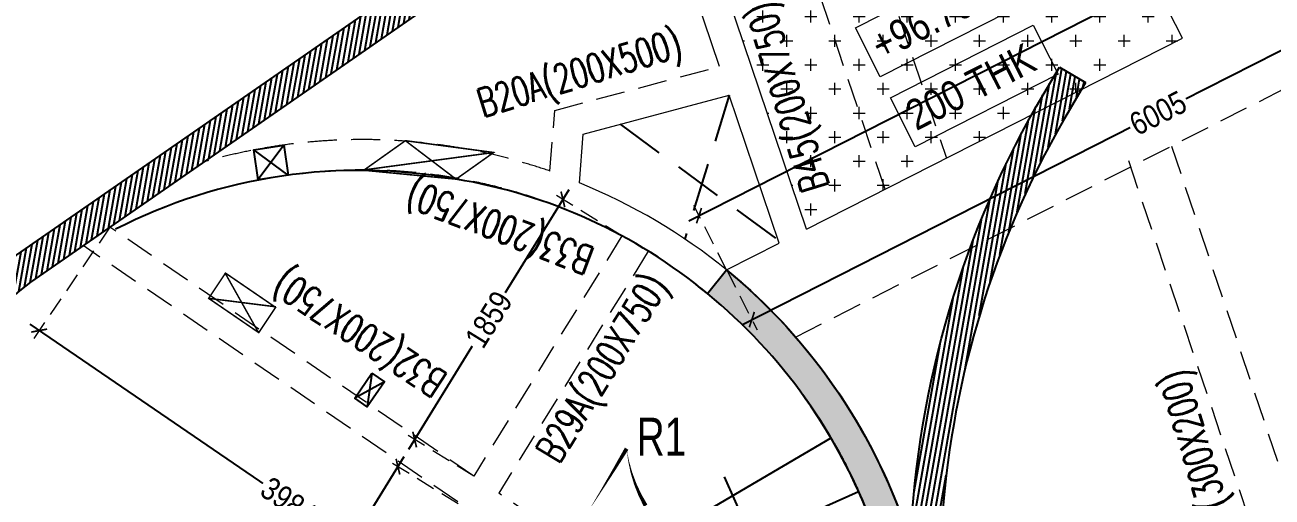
# Model space of a CAD drawing. Header units: millimetres. Extents: x 389 to 31304, y 212 to 40670.
# Drawn here: x 6625 to 14844, y 8972 to 12081 of the extents above; entities that cross this region are included whole.
import ezdxf

# ---------------------------------------------------------------- set-up
doc = ezdxf.new("R2010")
doc.units = ezdxf.units.MM
doc.linetypes.add('CONTINOUS', pattern=[0])
doc.linetypes.add('HIDDEN', pattern=[9.524999999999999, 6.349999999999999, -3.174999999999999])
for name, color, linetype in [('elec', 141, 'Continuous'), ('FF-SLEEVE', 1, 'Continuous'), ('FIRE', 1, 'Continuous'), ('Hidden', 8, 'HIDDEN'), ('S- Structural', 5, 'Continuous'), ('S-COLUMN NO', 6, 'Continuous'), ('Staircase', 14, 'Continuous'), ('STR-RC WALL', 4, 'Continuous')]:
    doc.layers.add(name, color=color, linetype=linetype)
for name, color, linetype, lineweight in [('PL-CUT OUT', 1, 'Continuous', 25), ('S - SLAB TXT', 2, 'Continuous', 13), ('S-BALCONY HATCH', 55, 'Continuous', 5), ('S-BEAM-IDEN', 2, 'Continuous', 9), ('S-COL HATCH', 8, 'Continuous', 0), ('S-COLUMN', 6, 'Continuous', 9), ('slab thk box', 8, 'Continuous', 15), ('STR-BEAM', 2, 'CONTINOUS', 18)]:
    doc.layers.add(name, color=color, linetype=linetype, lineweight=lineweight)
doc.styles.add('Dim.s & Anno.(Misc.)', font='ARIALN.TTF')
doc.styles.add('ROMANS', font='simplex.shx', dxfattribs={"width": 0.75})
doc.styles.add('S - GRID TXT', font='ARIALN.TTF')
doc.styles.add('Swis721 LtCn BT_14', font='swisscl.ttf', dxfattribs={"height": 2.5})
doc.dimstyles.new('A-GFC-100', dxfattribs={"dimtxt": 200, "dimasz": 100, "dimexe": 100, "dimexo": 0, "dimgap": 0, "dimtad": 0, "dimdec": 0, "dimzin": 1, "dimdsep": 46, "dimtxsty": 'Dim.s & Anno.(Misc.)', "dimblk": 'ARCHTICK', "dimcen": 0, "dimdle": 100, "dimclrd": 8, "dimclre": 8, "dimclrt": 6, "dimazin": 2, "dimtfac": 1, "dimtdec": 0, "dimtmove": 0, "dimatfit": 3, "dimfxl": 1, "dimtolj": 1, "dimlwd": -1, "dimlwe": 9, "dimarcsym": 0})
doc.dimstyles.new('A-GFC-75', dxfattribs={"dimtxt": 150, "dimasz": 75, "dimexe": 75, "dimexo": 0, "dimgap": 0, "dimtad": 0, "dimdec": 0, "dimzin": 1, "dimdsep": 46, "dimtxsty": 'Dim.s & Anno.(Misc.)', "dimblk": 'ARCHTICK', "dimcen": 0, "dimdle": 75, "dimclrd": 8, "dimclre": 8, "dimclrt": 6, "dimazin": 2, "dimtfac": 1, "dimtdec": 0, "dimtmove": 0, "dimatfit": 3, "dimfxl": 1, "dimtfill": 1, "dimtolj": 1, "dimlwd": -1, "dimlwe": 9, "dimarcsym": 0})

# ---------------------------------------------------------------- blocks, each defined once
blk = doc.blocks.new('_ArchTick')
at = {"color": 0, "linetype": 'ByBlock', "const_width": 0.15}
blk.add_lwpolyline([(-0.5, -0.5), (0.5, 0.5)], dxfattribs=at)
blk = doc.blocks.new('New_sprinkler pipes')
at = {"layer": 'FIRE'}
for p, q in [((2703.547046482563, -234.4326814170927), (2536.097744829953, -461.4791682735085)), ((2733.769743859768, -432.0639028754085), (2506.073421407491, -265.7806184198707))]:
    blk.add_line(p, q, dxfattribs=at)
blk.add_lwpolyline([(2703.547046482563, -234.4326814170927), (2733.87605766207, -432.117186140269), (2536.325550809503, -462.9640076905489), (2505.996539629996, -265.2795029748231)], close=True, dxfattribs=at)
at = {"layer": 'PL-CUT OUT', "color": 1}
for p, q in [((3367.994868259877, -1793.067455176264), (3171.992751702667, -1902.785815242678)), ((3284.870866496116, -1737.856445278972), (3254.534627895802, -1959.237907107919))]:
    blk.add_line(p, q, dxfattribs=at)
blk.add_lwpolyline([(3284.870866496116, -1737.856445278972), (3367.412742681801, -1794.308537144214), (3254.534627895802, -1959.237907107919), (3171.992751702667, -1902.785815242678)], close=True, dxfattribs=at)
blk = doc.blocks.new('*D83')
at = {"layer": 'S- Structural', "color": 8, "ltscale": 20, "transparency": 16777216}
for p, q in [((24424.3169618713, 17607.00362847084), (17913.9835307193, 14301.40034328679)), ((11000.40181896908, 10791.04889041104), (17510.73525012108, 14096.6521755951))]:
    blk.add_line(p, q, dxfattribs=at)
at = {"layer": 'S- Structural', "color": 8, "linetype": 'HIDDEN', "lineweight": 9, "ltscale": 20, "transparency": 16777216}
for p, q in [((24538.99922381242, 17215.47752796375), (24323.4885916006, 17639.92231235331)), ((11248.83113506337, 10467.43247629219), (11033.32050285155, 10891.87726068175))]:
    blk.add_line(p, q, dxfattribs=at)
at = {"layer": 'S- Structural', "color": 8, "ltscale": 20, "transparency": 16777216, "xscale": 75, "yscale": 75, "zscale": 75}
for p, rotation in [((24357.44343479472, 17573.04878527672), 26.91905313512743), ((11067.27534604567, 10825.00373360516), 206.9190531351274)]:
    blk.add_blockref('_ArchTick', p, dxfattribs=dict(at, rotation=rotation))
at = {"layer": 'S- Structural', "color": 6, "ltscale": 20, "transparency": 16777216, "insert": (17712.35939042019, 14199.02625944094), "char_height": 150, "attachment_point": 5, "rotation": 26.919053135127438, "style": 'Dim.s & Anno.(Misc.)', "bg_fill": 3, "box_fill_scale": 1.1, "bg_fill_color": 9, "bg_fill_true_color": 13158600, "bg_fill_transparency": 0}
blk.add_mtext('\\A1;14905', dxfattribs=at)
blk = doc.blocks.new('*D84')
at = {"layer": 'S- Structural', "color": 8, "linetype": 'HIDDEN', "lineweight": 9, "ltscale": 20, "transparency": 16777216}
for p, q in [((16603.35364917911, 13186.17605530563), (16802.96311565436, 12793.24691413687)), ((11249.86594948791, 10466.58437437656), (11449.47541596316, 10073.6552332078))]:
    blk.add_line(p, q, dxfattribs=at)
at = {"layer": 'S- Structural', "color": 8, "ltscale": 20, "transparency": 16777216}
for p, q in [((16835.86123408649, 12894.08199634353), (14256.72620053252, 11583.87179792453)), ((11348.64033375649, 10106.55335163994), (13927.77536731047, 11416.76355005894))]:
    blk.add_line(p, q, dxfattribs=at)
at = {"layer": 'S- Structural', "color": 8, "ltscale": 20, "transparency": 16777216, "xscale": 75, "yscale": 75, "zscale": 75}
for p, rotation in [((16768.99463376709, 12860.11351445627), 26.93073907513286), ((11415.50693407589, 10140.5218335272), 206.9307390751329)]:
    blk.add_blockref('_ArchTick', p, dxfattribs=dict(at, rotation=rotation))
at = {"layer": 'S- Structural', "color": 6, "ltscale": 20, "transparency": 16777216, "insert": (14092.25078392149, 11500.31767399174), "char_height": 150, "attachment_point": 5, "rotation": 26.93073907513286, "style": 'Dim.s & Anno.(Misc.)', "bg_fill": 3, "box_fill_scale": 1.1, "bg_fill_color": 9, "bg_fill_true_color": 13158600, "bg_fill_transparency": 0}
blk.add_mtext('\\A1;6005', dxfattribs=at)
blk = doc.blocks.new('*D90')
at = {"layer": 'S- Structural', "color": 8, "ltscale": 20, "transparency": 16777216}
for p, q in [((9122.428928704414, 9235.779526742255), (8340.829372097465, 7969.843688368439)), ((7366.310314192422, 6391.441308080655), (8147.909870799367, 7657.377146454468))]:
    blk.add_line(p, q, dxfattribs=at)
at = {"layer": 'S- Structural', "color": 8, "linetype": 'HIDDEN', "lineweight": 9, "ltscale": 20, "transparency": 16777216}
for p, q in [((9642.46588254221, 8826.561152952718), (9019.211327792056, 9211.363817416135)), ((7965.149159616456, 6109.856244529591), (7341.894604866304, 6494.658908993013))]:
    blk.add_line(p, q, dxfattribs=at)
at = {"layer": 'S- Structural', "color": 8, "ltscale": 20, "transparency": 16777216, "xscale": 75, "yscale": 75, "zscale": 75}
for p, rotation in [((9083.027982911293, 9171.962871623018), 58.30846505329705), ((7405.711259985541, 6455.257963199892), 238.308465053297)]:
    blk.add_blockref('_ArchTick', p, dxfattribs=dict(at, rotation=rotation))
at = {"layer": 'S- Structural', "color": 6, "ltscale": 20, "transparency": 16777216, "insert": (8244.369621448417, 7813.610417411455), "char_height": 150, "attachment_point": 5, "rotation": 58.308465053297034, "style": 'Dim.s & Anno.(Misc.)', "bg_fill": 3, "box_fill_scale": 1.1, "bg_fill_color": 9, "bg_fill_true_color": 13158600, "bg_fill_transparency": 0}
blk.add_mtext('\\A1;3193', dxfattribs=at)
blk = doc.blocks.new('*D91')
at = {"layer": 'S- Structural', "color": 8, "ltscale": 20, "transparency": 16777216}
for p, q in [((10209.74076217707, 10995.91922181285), (9775.334483333088, 10292.70261766734)), ((9153.79468919024, 9286.554399594717), (9588.20096803422, 9989.771003740225))]:
    blk.add_line(p, q, dxfattribs=at)
at = {"layer": 'S- Structural', "color": 8, "linetype": 'HIDDEN', "lineweight": 9, "ltscale": 20, "transparency": 16777216}
for p, q in [((10559.50497317933, 10691.69898630771), (10106.51727375102, 10971.52841540638)), ((9582.391582212078, 9109.948458922088), (9129.403882783772, 9389.777888020762))]:
    blk.add_line(p, q, dxfattribs=at)
at = {"layer": 'S- Structural', "color": 8, "ltscale": 20, "transparency": 16777216, "xscale": 75, "yscale": 75, "zscale": 75}
for p, rotation in [((10170.32442116728, 10932.11207439659), 58.29464191187554), ((9193.21103020003, 9350.361547010973), 238.2946419118755)]:
    blk.add_blockref('_ArchTick', p, dxfattribs=dict(at, rotation=rotation))
at = {"layer": 'S- Structural', "color": 6, "ltscale": 20, "transparency": 16777216, "insert": (9681.767725683656, 10141.23681070378), "char_height": 150, "attachment_point": 5, "rotation": 58.2946419118755, "style": 'Dim.s & Anno.(Misc.)', "bg_fill": 3, "box_fill_scale": 1.1, "bg_fill_color": 9, "bg_fill_true_color": 13158600, "bg_fill_transparency": 0}
blk.add_mtext('\\A1;1859', dxfattribs=at)
blk = doc.blocks.new('*D94')
at = {"layer": 'S- Structural', "color": 8, "linetype": 'HIDDEN', "lineweight": 9, "ltscale": 20, "transparency": 16777216}
for p, q in [((7185.039608022798, 10749.54693082812), (6676.653785477805, 10006.20654799697)), ((10473.10059531652, 8500.774190624237), (9964.714772771524, 7757.433807793083))]:
    blk.add_line(p, q, dxfattribs=at)
at = {"layer": 'S- Structural', "color": 8, "ltscale": 20, "transparency": 16777216}
for p, q in [((6657.086447284375, 10110.45202404281), (8211.635578934982, 9047.263803364218)), ((10068.96024881736, 7777.001145986512), (8514.411117166757, 8840.189366665105))]:
    blk.add_line(p, q, dxfattribs=at)
at = {"layer": 'S- Structural', "color": 8, "ltscale": 20, "transparency": 16777216, "xscale": 75, "yscale": 75, "zscale": 75}
for p, rotation in [((6718.99285440401, 10068.1129551166), 145.6309703165858), ((10007.05384169773, 7819.340214912718), 325.6309703165858)]:
    blk.add_blockref('_ArchTick', p, dxfattribs=dict(at, rotation=rotation))
at = {"layer": 'S- Structural', "color": 6, "ltscale": 20, "transparency": 16777216, "insert": (8363.023348050869, 8943.726585014663), "char_height": 150, "attachment_point": 5, "rotation": 325.63097031658583, "style": 'Dim.s & Anno.(Misc.)', "bg_fill": 3, "box_fill_scale": 1.1, "bg_fill_color": 9, "bg_fill_true_color": 13158600, "bg_fill_transparency": 0}
blk.add_mtext('\\A1;3984', dxfattribs=at)
blk = doc.blocks.new('st')
at = {"color": 1, "ltscale": 30}
blk.add_lwpolyline([(12690.78159548715, 18292.66410501674), (12856.74178079515, 17384.80614158511), (12793.67013217136, 17347.86209947802), (12937.79584909603, 17323.38030729815), (12874.72420047223, 17286.43626519106), (13021.29276834055, 16484.6569632478)], dxfattribs=at)
at = {"layer": 'Hidden', "ltscale": 25}
blk.add_arc((11836.41588390991, 19970.65866250358), 3583.005883448083, 238.2964888069945, 30.42391037939694, dxfattribs=at)
at = {"layer": 'Staircase', "linetype": 'HIDDEN', "ltscale": 25}
blk.add_line((10741.69534358009, 18198.49769372679), (9953.461048886182, 16922.31284057349), dxfattribs=at)
at = {"layer": 'Staircase', "ltscale": 25}
for points in [[(13632.76304695383, 21025.61927374452), (14926.05052286386, 21785.07012592442)], [(13738.22803162038, 20820.85479044355), (15107.47734212875, 21432.88690890186)], [(13820.44246764108, 20605.69966792874), (15249.08733659238, 21062.83623224311)], [(13878.40159888938, 20382.78410384059), (15348.60797161981, 20679.59917399846)], [(13911.39712585136, 20154.83309163526), (15405.41814162582, 20287.5548859816)], [(13919.02584892511, 19924.63312804699), (15418.60681099072, 19891.6288532447)], [(13901.19458726793, 19694.9981716536), (15388.01047355309, 19496.65892020613)], [(13858.12131351977, 19468.73526746593), (15313.92382808402, 19107.16343173943)], [(13790.33249090612, 19248.61025623418), (15197.47805599868, 18728.82422170602)], [(13698.65664499625, 19037.31398636475), (15039.58994642645, 18365.08048371225)], [(12930.54726612568, 18198.17601193301), (13718.85888452083, 16921.5897061415)], [(12728.15563261509, 18088.21556713246), (13370.28726296499, 16732.60980980284)]]:
    blk.add_lwpolyline(points, dxfattribs=at)
at = {"layer": 'Staircase', "color": 1, "ltscale": 25}
for points in [[(13607.44584868773, 21068.73585375648), (13434.97952864616, 20967.46706067647)], [(13632.76304695383, 21025.61927374452), (13607.44584868773, 21068.73585375648)], [(13460.29581690487, 20924.35203048109), (13434.97952864616, 20967.46706067647)]]:
    blk.add_lwpolyline(points, dxfattribs=at)
at = {"layer": 'Staircase', "linetype": 'HIDDEN', "ltscale": 25}
for points in [[(10741.71896356344, 18198.53593548946), (10846.82021816075, 18368.6938805934)], [(10944.06762432307, 18088.47161388769), (10301.45362842828, 16733.09444922954)], [(11157.35037241876, 18001.46157897264), (10668.3052319996, 16583.42249020375)], [(12514.85996314883, 18001.27090425789), (13003.3103486523, 16583.02683964558)], [(11378.93397736177, 17938.53187163174), (11049.43706483394, 16475.16869334318)], [(12293.26767692342, 17938.40546678751), (12622.15084013715, 16474.90422955528)], [(11606.10894001648, 17900.45135912485), (11440.18889113515, 16409.65608664788)], [(11836.09752545878, 17887.68503906578), (11835.7829827331, 16387.68506970629)], [(12066.08773273229, 17900.38838322833), (12231.38254195824, 16409.52365668677)]]:
    blk.add_lwpolyline(points, dxfattribs=at)
at = {"layer": 'Staircase', "color": 1, "ltscale": 25}
for radius, start in [(2083.156610901033, 295.3462652176721), (1883.156610901033, 296.9817186119115)]:
    blk.add_arc((11836.38179872557, 19970.84163056873), radius, start, 30.42009385555211, dxfattribs=at)
at = {"layer": 'Staircase', "linetype": 'HIDDEN', "ltscale": 25}
for radius, end in [(1883.156610901033, 296.9817186119115), (2083.156610901033, 295.3462652176721)]:
    blk.add_arc((11836.38179872557, 19970.84163056873), radius, 238.2984900351438, end, dxfattribs=at)
at = {"ltscale": 30}
blk.add_leader([(14479.26474959031, 20958.38715592772), (14223.90663238615, 21529.46390567347)], dimstyle='A-GFC-100', override={"dimgap": 0, "dimtad": 0, "dimclrd": 6, "dimldrblk": 'Open90', "dimfxl": 0.18, "dimfxlon": 1, "dimarcsym": 1}, dxfattribs=at)
blk = doc.blocks.new('A$C7186b494')
h = blk.add_hatch(color=9)
h.dxf.hatch_style = 1
edge = h.paths.add_edge_path()
edge.add_line((9406.236045636237, 6865.039187680929), (9218.999476078898, 6794.730249384418))
edge.add_arc((5862.654747098684, 5552.816005351022), 3578.742925846589, 20.30547513806723, 50.63897413296436)
edge.add_line((8132.310445990412, 8319.775336056948), (8258.11689274013, 8475.256630655378))
edge.add_arc((5862.65474710241, 5552.816005365923), 3778.74292583292, 20.32008924191922, 50.659258914179986, ccw=False)
at = {"layer": 'S- Structural', "linetype": 'Continuous', "ltscale": 150}
h = blk.add_hatch(dxfattribs=at)
h.set_pattern_fill('ANSI31', color=9, scale=10, angle=35)
h.set_pattern_definition([(80, (-25047300.56897713, -12424795.02859187), (-31.2676461581376, 5.513329640925039), [])])
h.paths.add_polyline_path([(5145.517608981579, 35269.36337649636), (5054.97136047855, 35447.69278204255, 0.4142140032433907), (3738.22604957968, 31414.55394482613), (3758.643744535744, 31374.34165452793), (3936.973135069012, 31464.88789542578), (3916.555318839849, 31505.10046174191, -0.4142140032454739)])
h.paths.add_polyline_path([(6358.161627460272, 35885.07992828265), (6267.615378905087, 36063.4093338009), (5723.706631232053, 35787.24121397361), (5814.252879757434, 35608.91180844046)])
h.paths.add_polyline_path([(9513.206498984247, 37711.3489949964), (8969.305872805417, 37435.1849988345), (9059.8521213606, 37256.8555933144), (9603.752747509629, 37533.01958946139)])
h.paths.add_polyline_path([(10363.03426681459, 37694.23861588165), (10184.70486127585, 37603.69236736745), (10899.03201258555, 36196.8363314718), (11077.36141812429, 36287.38257998973)])
h.paths.add_polyline_path([(12449.13708315789, 33585.69208608009), (12270.80779463798, 33495.14560709708), (12906.32558836788, 32243.50335552171), (13084.65499390289, 32334.04960404895)])
h.paths.add_polyline_path([(13424.20342585072, 31665.31433325634), (13245.87402030453, 31574.76808475517), (14112.00625906512, 29868.93432812951), (14290.33554758131, 29959.48080711812)])
h.paths.add_polyline_path([(15662.1112126112, 27257.79031320848), (15483.78180707246, 27167.24406469054), (25427.96716385335, 7582.328153900802), (24983.79092235863, 7502.641351548955), (25019.16459438577, 7305.887718362734), (25728.05504419655, 7433.073010450229)])
h.paths.add_polyline_path([(7879.409615773707, 12100.59496402182), (6046.691892579198, 15710.178266678), (5960.685782201588, 15437.79898382909), (7701.079453714192, 12010.05020547658, -0.3748146044818484), (7524.024956017733, 11309.04590641521), (3551.989864889532, 8555.431342540309, 0.03218052180444), (3185.884113844484, 8234.967647850513), (3331.127493992448, 8097.359569899738, -0.0314423734886145), (3669.977128475905, 8393.866563048214), (7637.971664372831, 11144.68001075834, 0.3748146044814535)])
h.paths.add_polyline_path([(2391.790618821978, 6472.228417297825), (2197.639873880893, 6520.2669408191, 0.1488984230330705), (2280.052400477231, 4317.104726098477), (2469.151340518147, 4382.318229911849, -0.1491422121730191)])
h.paths.add_polyline_path([(2790.240277696401, 3698.074558213353), (2619.08274371922, 3594.497055899352, 0.2022568584402394), (5000.032760452479, 1868.305370025337), (5045.324663799256, 2063.316210512072, -0.2022572387291834)])
h.paths.add_polyline_path([(8819.022543855011, 3200.91480987519, -0.0133477015984474), (9001.118217330428, 3405.770499093458), (9069.7863307409, 3562.888871520758), (8900.2010781914, 3663.682340011001, -0.2638255150658925), (5796.053847208619, 1970.969319995493), (5792.829556055367, 1770.755808439106, 0.2331743197435576)])
h.paths.add_polyline_path([(4415.272385440767, 18923.29970816523), (4206.750980067998, 18892.21735693328), (5779.561650779098, 15794.52748173475), (6046.691569250077, 15710.17890348099)])
h.paths.add_polyline_path([(3561.650196950882, 26657.21483308822), (5622.142186954618, 27704.21098087914), (5531.596016768366, 27882.54043656588), (3350.075210139156, 26774.04601292871), (3772.631035007537, 22183.64726514742), (3874.03312888369, 22001.5804994572), (3793.518519107253, 21956.73788368516), (3994.760628964752, 19770.561585268), (4192.892316490412, 19800.09523765556)])
h.paths.add_polyline_path([(4276.521567553282, 30796.15262493677), (4098.192426528782, 30705.60651071742), (5282.744638867676, 28372.65180916712), (5461.07290945202, 28463.19748143107)])
h = blk.add_hatch(dxfattribs=at)
h.set_pattern_fill('ANSI31', color=9, scale=10, angle=35)
h.set_pattern_definition([(80, (-25089095.75268919, -12441536.78265784), (-31.2676461581376, 5.513329640925039), [])])
edge = h.paths.add_edge_path()
edge.add_line((10623.84464195743, 9708.895265880972), (10451.76791651547, 9810.801858950406))
edge.add_arc((15859.72407219559, 6395.339310076088), 6396.199981592317, 147.7250275288765, 177.4617255676124)
edge.add_arc((5862.65474710241, 5552.81600534916), 3778.742925837649, 17.33314772749167, 20.32008924216035)
edge.add_line((9406.236045636237, 6865.039187680929), (9217.894718211144, 6794.315403325483))
edge.add_arc((5855.764614678919, 5554.064986340701), 3583.593159094449, -7.945741574415877, 20.248427043394486, ccw=False)
edge.add_line((9404.953200865539, 5058.686030799523), (9704.344630926847, 5027.519705414772))
edge.add_arc((5848.951470423489, 5554.790097404271), 3891.281342735942, 348.9121671304618, 352.2124402441471, ccw=False)
edge.add_arc((15816.40567145124, 6402.604435214773), 6352.604597932832, 194.552132968604, 200.7603753095291)
edge.add_arc((12746.29623536765, -106.6682331264019), 5134.548104201812, 121.6999945295367, 123.98417621326831, ccw=False)
edge.add_arc((15831.63402016461, 6404.639915125445), 6167.590585534568, 147.6055555496095, 200.3299186817185, ccw=False)
at = {"layer": 'S-COL HATCH'}
h = blk.add_hatch(color=30, dxfattribs=at)
h.dxf.hatch_style = 1
edge = h.paths.add_edge_path()
edge.add_line((9406.23573230952, 6865.039021782577), (9218.999162748456, 6794.730083471164))
edge.add_arc((5862.654433764517, 5552.815839424729), 3578.742925854851, 20.30547513825288, 50.63897413315)
edge.add_line((8132.310132652522, 8319.775170143694), (8258.116579394788, 8475.256464732813))
edge.add_arc((5862.654433809221, 5552.815839421004), 3778.742925815909, 20.320089242765903, 50.659258915026726, ccw=False)
at = {"ltscale": 20}
blk.add_line((8132.310445990412, 8319.775336056948), (8259.151392430069, 8474.408367153257), dxfattribs=at)
at = {"layer": 'S-COLUMN'}
blk.add_lwpolyline([(9406.23573230952, 6865.039021782577), (9218.999162748456, 6794.730083471164, 0.1331331676250236), (8132.310132652522, 8319.775170143694), (8258.116579394788, 8475.256464732813, -0.1331583492614696)], format="xyb", close=True, dxfattribs=at)
at = {"layer": 'STR-RC WALL', "linetype": 'Continuous'}
for p, q in [((10350.21548615768, 9639.323459293693), (10451.76791651547, 9810.801858950406)), ((10451.76791651547, 9810.801858950406), (10623.84464195743, 9708.895265880972)), ((10623.84464195743, 9708.895265880972), (10522.30949018895, 9537.421912103893))]:
    blk.add_line(p, q, dxfattribs=at)
for points in [[(9001.118217330428, 3405.770499093458, 0.0133477015984965), (8819.022543855011, 3200.91480987519, -1.130647793762396), (3551.989864889532, 8555.431342540309), (7524.024956021458, 11309.04590641707, 0.3748146044806575), (7701.079453714192, 12010.05020547844), (4046.574177853763, 19207.68956709839), (3350.075210139156, 26774.04601292871), (5531.597215682268, 27882.54104576819), (3738.226049691439, 31414.5539446082, -0.4142140032682225), (5054.971360486001, 35447.69278204627), (6267.615378908813, 36063.40933380276)], [(5145.517609011381, 35269.36337651126), (5145.517609003931, 35269.36337650754, 0.4142140032686584), (3916.555318929255, 31505.10046156682), (5800.44405831024, 27794.81136824191), (3561.650196950882, 26657.21483308822), (4242.233816664666, 19264.10348861664), (7879.409615773707, 12100.59496402368, -0.3748146044815324), (7637.971664372831, 11144.68001075834), (3669.977128475905, 8393.866563048214, 2.363285978003679), (8760.647943351418, 7652.586555615068, 2.363285978003679)], [(10522.30836207419, 9537.421339301394, 0.2262431691890455), (10048.23718263954, 4261.862593404948)]]:
    blk.add_lwpolyline(points, format="xyb", dxfattribs=at)
at = {"layer": 'STR-RC WALL', "ltscale": 20}
for points in [[(8259.151392430069, 8474.408367153257, -0.1463558368927955), (9469.799656491727, 6678.606262117624, -0.1234096679896117), (10350.21548615768, 9639.323459293693, -0.2262452299917971)], [(9406.236045636237, 6865.039187680929, -0.0130337289720073), (9469.799656491727, 6678.606262117624, -0.1234096679896117), (10350.21548615768, 9639.323459293693)]]:
    blk.add_lwpolyline(points, format="xyb", dxfattribs=at)
at = {"layer": 'STR-RC WALL'}
blk.add_lwpolyline([(9406.236045636237, 6865.039187680929), (9218.999476078898, 6794.730249384418, 0.1331331676250236), (8132.310445990412, 8319.775336056948), (8258.11689274013, 8475.256630655378, -0.1331583492614696)], format="xyb", close=True, dxfattribs=at)
at = {"layer": 'Staircase', "color": 6, "ltscale": 50}
blk.add_blockref('st', (-5979.361612193287, -14416.45790022053), dxfattribs=at)

msp = doc.modelspace()

# ---------------------------------------------------------------- hatches: boundary and pattern name
at = {"layer": 'S-BALCONY HATCH'}
h = msp.add_hatch(dxfattribs=at)
h.set_pattern_fill('CROSS', color=256, scale=25)
h.set_pattern_definition([(0, (-25068036.55246811, -12446087.75078633), (158.75, 158.75), [79.375, -238.125]), (90, (-25067996.86496811, -12446127.43828633), (-158.75, 158.75), [79.375, -238.125])])
h.paths.add_polyline_path([(13608.32754016914, 13327.3859765781), (11177.20672909789, 12509.03814184572), (11776.12225755177, 10735.16304418351), (14253.97972297542, 11993.2881255811)])
h.paths.add_polyline_path([(11321.47428668536, 13883.72137628774), (11727.16428072996, 12678.51089545432), (13580.52922652908, 13318.02869179751), (12894.53760323547, 14667.43883593286), (12894.44864023723, 14667.61383452917)])

# ---------------------------------------------------------------- linework, layer by layer
at = {"color": 1, "linetype": 'HIDDEN', "ltscale": 50}
for p, q in [((11266.78019672506, 11618.18235647957), (10973.89190541081, 10673.22838952298)), ((10547.21503715463, 11427.40098170842), (11589.11542589836, 10663.82777167018))]:
    msp.add_line(p, q, dxfattribs=at)
at = {"layer": 'elec', "color": 1, "ltscale": 20}
for points, const_width in [([(9713.92314392947, 11241.02766030188), (9466.241519110878, 11065.30924739408), (8857.72861011945, 11124.03841138164), (9132.30956323691, 11318.8406270584), (9713.92314392947, 11241.02766030188)], 10), ([(9132.309563240635, 11318.8406270584), (9466.241519110878, 11065.30924739408)], 10), ([(8857.690218130725, 11126.14800328481), (9713.923143933194, 11241.02766030188)], 10), ([(8276.791774752217, 10220.93733664322), (8165.680532819258, 10054.62735439184), (7835.493555857467, 10280.44903927761), (7946.604797790425, 10446.75902153271), (8276.791774752217, 10220.93733664322)], 9.999999999999998), ([(7942.806917204189, 10449.3564704107), (8163.81732762106, 10055.90163885894)], 9.999999999999998), ([(8279.205146598297, 10224.54964285063), (7835.493555857467, 10280.44903927761)], 9.999999999999998)]:
    msp.add_lwpolyline(points, dxfattribs=dict(at, const_width=const_width))
at = {"layer": 'S- Structural'}
msp.add_lwpolyline([(10344.71273139738, 8889.393594390705, 0, 26.66666666666666, 0.0073110630251391), (10590.20478228353, 9290.152992217794, 0, 26.66666666666666, 0.1046066944435464), (10715.37942973398, 8915.035840994671, 0, 26.66666666666666, -0.52056705)], format="xyseb", dxfattribs=at)
at = {"layer": 'slab thk box', "color": 5, "linetype": 'ByBlock'}
for points in [[(13610.2857441368, 12424.42281700763), (12261.34176519759, 11739.50034794304), (12097.55241266511, 12062.08088938239), (13446.49639160059, 12747.00335844698)], [(13434.0785737621, 11756.96057027857), (12491.95408959933, 11278.59954274352), (12328.16473706685, 11601.18008418287), (13270.2892212259, 12079.54111171792)]]:
    msp.add_lwpolyline(points, close=True, dxfattribs=at)
at = {"layer": 'Staircase', "color": 8, "linetype": 'HIDDEN', "ltscale": 25}
for centre, end in [((8849.311499594378, 7543.279245902778), 30.42281475327949), ((8849.434454298245, 7542.938289462583), 30.42281484530888)]:
    msp.add_arc(centre, 3583.029091278895, 238.2959273270596, end, dxfattribs=at)
at = {"layer": 'STR-BEAM', "ltscale": 30}
for p, q in [((14253.97972297542, 11993.2881255811), (12894.53760323174, 14667.43883593286)), ((11202.64729277663, 11808.06345795001), (10726.52055571102, 13217.75285483803)), ((11776.12225755177, 10735.16304418351), (11178.94245148696, 12503.25959309469)), ((11776.12225755177, 10735.16304418351), (14253.97972297542, 11993.2881255811)), ((11595.92512480415, 10643.66846249158), (11266.78019488104, 11618.18235056008)), ((11248.83113125585, 10467.43247435893), (11595.92512480415, 10643.66846249158))]:
    msp.add_line(p, q, dxfattribs=at)
at = {"layer": 'STR-BEAM', "linetype": 'HIDDEN', "ltscale": 30}
for p, q in [((11703.90627721198, 10025.58356837089), (16874.99239473663, 12651.18783870432)), ((12292.47918485723, 12409.64331667217), (12698.4862940336, 11203.49076063464)), ((11865.99322756626, 12266.08242981228), (12292.98232504226, 10997.5972735742)), ((10116.50239509217, 11517.92433769162), (11202.64729277663, 11808.06345795001)), ((10085.1020420777, 11118.58076043333), (10116.50239509217, 11517.92433769162)), ((14181.05449335151, 11283.34853045548), (15534.82796936728, 7261.602847960772)), ((13896.73052182294, 11187.64127255323), (15250.50399783872, 7165.895590058521)), ((9582.391582212078, 9109.948458922088), (7185.039608022797, 10749.54693082812)), ((10559.50497317933, 10691.69898630771), (9582.391582212078, 9109.948458922088)), ((9477.167649476456, 8939.612024438558), (7009.098301089036, 10627.57556500564)), ((10732.59858319409, 10591.34998366143), (9747.653893558909, 8996.922155021684)), ((10473.10059531652, 8500.774190624237), (9747.653893558909, 8996.922155021684))]:
    msp.add_line(p, q, dxfattribs=at)
at = {"layer": 'STR-BEAM', "ltscale": 30}
msp.add_lwpolyline([(10279.57047875099, 11040.3805391183), (10304.79729794212, 11361.21031493227), (11266.78019668035, 11618.18235663976)], dxfattribs=at)
at = {"layer": 'STR-BEAM', "color": 4, "linetype": 'HIDDEN', "ltscale": 30}
msp.add_lwpolyline([(11266.78019677348, 11618.18235666956), (11266.78018499784, 11618.18237984086)], dxfattribs=at)
at = {"layer": 'STR-BEAM', "linetype": 'HIDDEN', "ltscale": 30}
for centre, radius, start, end in [((8849.30882041775, 7542.752561642782), 3783.349335439885, 70.93503652760492, 106.0316829416449), ((8849.257854255515, 7542.205722122446), 3583.887976616761, 61.49702430013693, 117.0042114915873), ((8849.257854255515, 7542.205722122446), 3583.887976616761, 50.61644763526704, 58.29794815969947)]:
    msp.add_arc(centre, radius, start, end, dxfattribs=at)
at = {"layer": 'STR-BEAM', "ltscale": 30}
msp.add_arc((8873.928688368427, 7556.11856634821), 3757.114626086212, 50.79417662749232, 68.02957168473891, dxfattribs=at)

# ---------------------------------------------------------------- block references
at = {"layer": 'FF-SLEEVE', "color": 40, "ltscale": 20, "true_color": 0xf8d731}
msp.add_blockref('New_sprinkler pipes', (5626.473087801265, 11524.63824481982), dxfattribs=at)
at = {"layer": 'S-COLUMN', "color": 1}
msp.add_blockref('A$C7186b494', (2990.714557057845, 1992.176007223309), dxfattribs=at)

# ---------------------------------------------------------------- texts
at = {"layer": 'S - SLAB TXT', "color": 1, "linetype": 'Continuous', "style": 'S - GRID TXT'}
for s, p in [('+96.795  LVL', (12268.73199936621, 11842.29226154926)), ('200 THK', (12499.34432376795, 11381.39145634974))]:
    msp.add_text(s, height=200, rotation=26.90833206134509, dxfattribs=at).set_placement(p)
at = {"layer": 'S-BEAM-IDEN', "color": 3, "style": 'ROMANS', "width": 0.7}
for s, rotation, p in [('B45(200X750)', 106.9575913106, (11927.17716882251, 11016.6488282727, -1.3216095e-09)), ('B20A(200X500)', 17.23700505377799, (9643.403336706238, 11471.254638114, -1.3216095e-09)), ('B33(200X750)', 159.1014858598143, (10389.34597588576, 10607.2364246631)), ('B32(200X750)', 146.7434689678742, (9419.238116695213, 9774.468797327012, -1.3216095e-09)), ('B29A(200X750)', 58.37552953698789, (10142.33664260678, 9181.588669029057, -1.3216095e-09))]:
    msp.add_text(s, height=187.5, rotation=rotation, dxfattribs=at).set_placement(p)
at = {"layer": 'S-COLUMN NO', "color": 4, "insert": (10656.18896361314, 9494.277122064486), "char_height": 250, "width": 328.1871003910751, "attachment_point": 1, "line_spacing_factor": 1.035397812187671, "style": 'Swis721 LtCn BT_14'}
msp.add_mtext('R1', dxfattribs=at)
at = {"layer": 'STR-BEAM', "color": 3, "linetype": 'HIDDEN', "ltscale": 30, "style": 'ROMANS', "width": 0.7}
msp.add_text('CB2(300X200)', height=187.5, rotation=106.9575913106, dxfattribs=at).set_placement((14650.11183391385, 8587.968366653651, -1.3216095e-09))

# ---------------------------------------------------------------- next in the draw order: dimensions: what is measured, and where the dimension line sits
at = {"layer": 'S- Structural', "ltscale": 20}
for p1, p2, distance, picture, middle in [((11248.83113506337, 10467.43247629219), (24538.99922381243, 17215.47752796375), 401.02332673077615, '*D83', (17712.35939042019, 14199.02625944094)), ((9642.46588254221, 8826.561152952718), (7965.149159616458, 6109.856244529591), -657.4747986074068, '*D90', (8244.369621448417, 7813.610417411455))]:
    dim = msp.add_aligned_dim(p1=p1, p2=p2, distance=distance, dimstyle='A-GFC-75', dxfattribs=at)
    dim.commit()
    dim.dimension.update_dxf_attribs({"geometry": picture, "text_midpoint": middle})

# ---------------------------------------------------------------- next in the draw order: dimensions: what is measured, and where the dimension line sits
for p1, p2, distance, picture, middle in [((11249.86594948791, 10466.58437437656), (16603.35364917911, 13186.17605530563), -365.723551771576, '*D84', (14092.25078392149, 11500.31767399174)), ((10559.50497317933, 10691.69898630771), (9582.391582212078, 9109.948458922088), -457.4494015613493, '*D91', (9681.767725683656, 10141.23681070378))]:
    dim = msp.add_aligned_dim(p1=p1, p2=p2, distance=distance, dimstyle='A-GFC-75', dxfattribs=at)
    dim.commit()
    dim.dimension.update_dxf_attribs({"geometry": picture, "text_midpoint": middle})

# ---------------------------------------------------------------- next in the draw order: dimensions: what is measured, and where the dimension line sits
dim = msp.add_aligned_dim(p1=(10473.10059531652, 8500.774190624237), p2=(7185.039608022797, 10749.54693082812), distance=825.5615299979892, dimstyle='A-GFC-75', dxfattribs=at)
dim.commit()
dim.dimension.update_dxf_attribs({"geometry": '*D94', "text_midpoint": (8363.023348050869, 8943.726585014663)})

# ---------------------------------------------------------------- next in the draw order: linework, layer by layer
msp.add_lwpolyline([(11123.0118027056, 10311.93525061662, 0.1326283678947589), (9466.241519110878, 11065.30924739408, 0.165134919039697), (7221.972042298543, 10735.35368536319)], format="xyb", dxfattribs=at)

doc.saveas('drawing.dxf')
